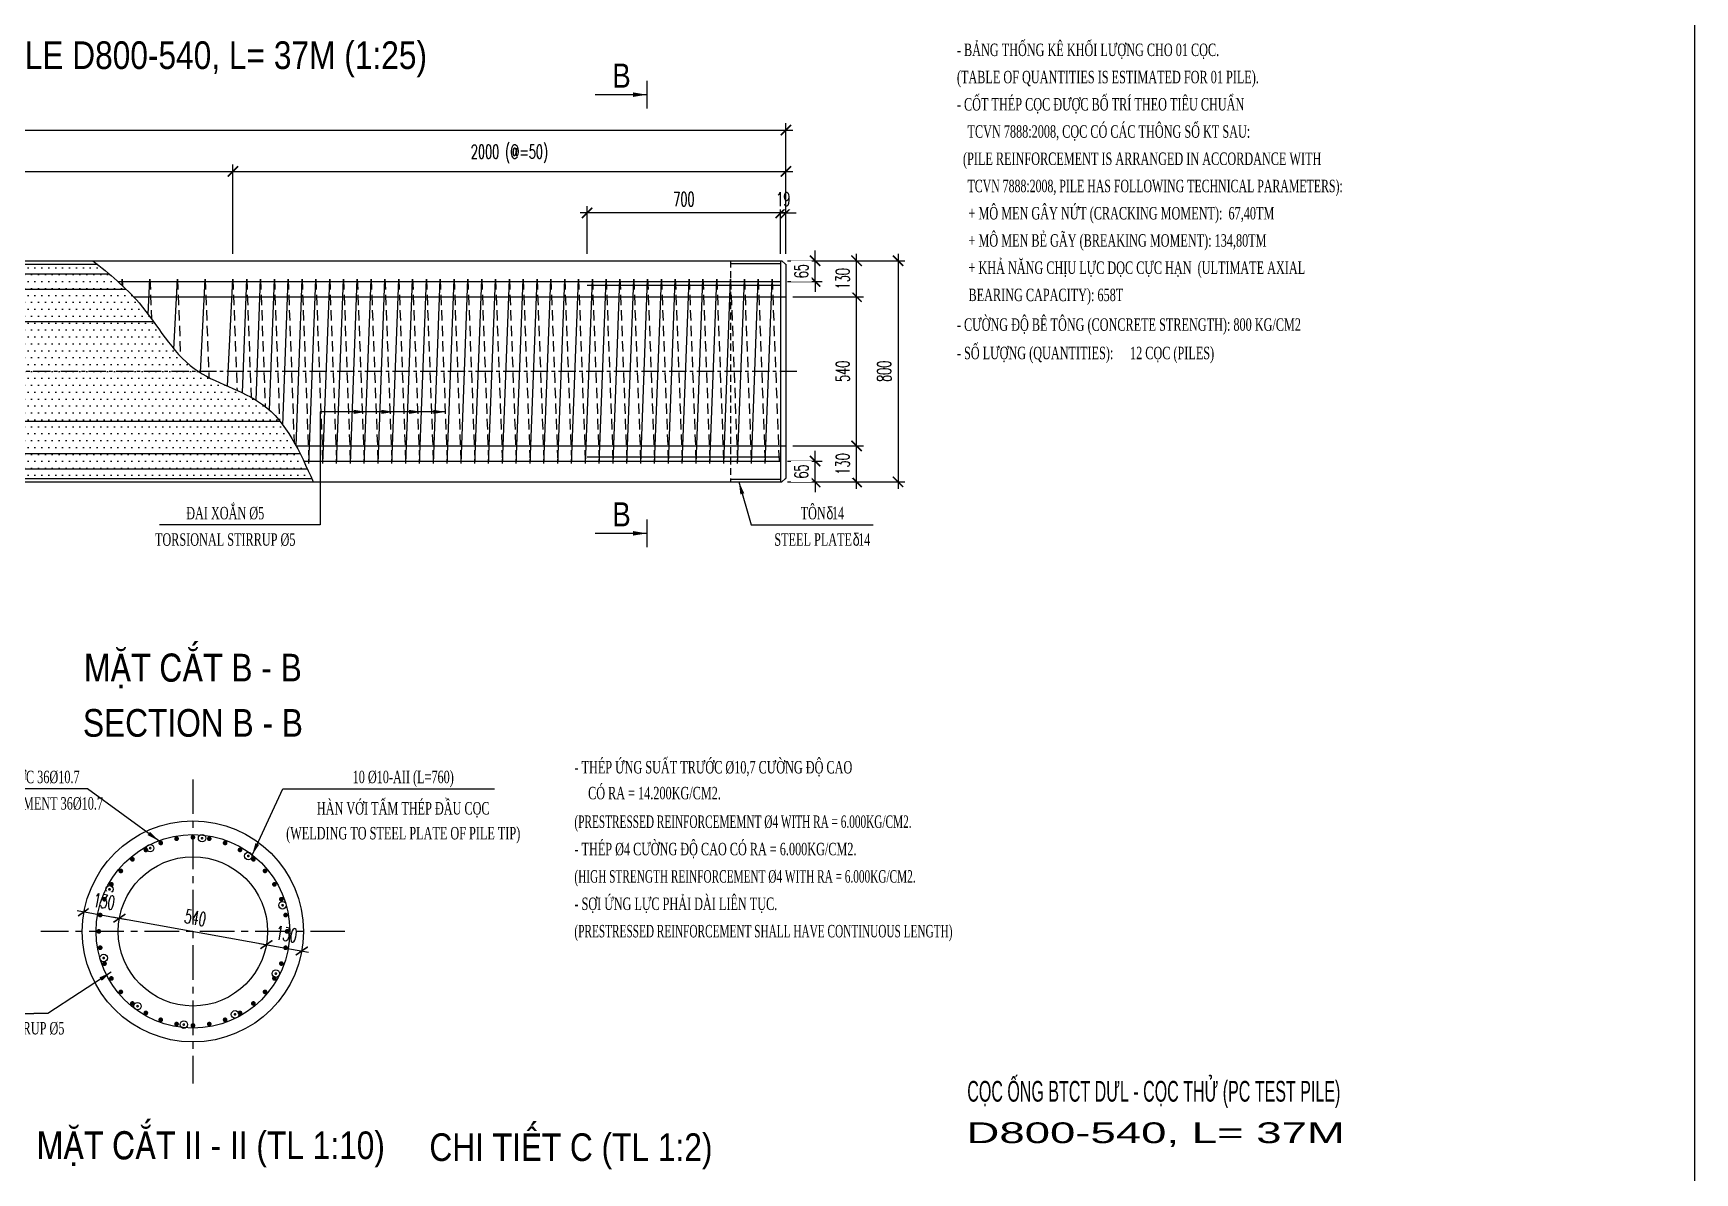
# Model space of a CAD drawing. Extents: x -687 to 808890, y -259 to 107959.
# Drawn here: x 802880 to 808890, y 75147 to 79269 of the extents above; entities that cross this region are included whole.
import ezdxf
from ezdxf.enums import TextEntityAlignment as Align

# ---------------------------------------------------------------- set-up
doc = ezdxf.new("R2010")
doc.units = 0
doc.header["$MEASUREMENT"] = 0
doc.header["$PDMODE"] = 3
doc.linetypes.add('CENTER', pattern=[2, 1.25, -0.25, 0.25, -0.25])
doc.linetypes.add('HIDDEN', pattern=[0.375, 0.25, -0.125])
doc.layers.get('0').update_dxf_attribs({"color": 3, "linetype": 'CONTINUOUS'})
doc.layers.get('DEFPOINTS').update_dxf_attribs({"linetype": 'CONTINUOUS'})
for name, color, linetype in [('Hatch', 5, 'CONTINUOUS'), ('Hidden', 4, 'HIDDEN'), ('Kich thuoc', 4, 'CONTINUOUS'), ('Net vang', 2, 'CONTINUOUS'), ('Text', 3, 'CONTINUOUS'), ('Thep chu', 1, 'CONTINUOUS'), ('Thep dai', 6, 'CONTINUOUS'), ('Tim', 8, 'CENTER')]:
    doc.layers.add(name, color=color, linetype=linetype)
doc.styles.add('CMB-2', font='Vhavanb.ttf', dxfattribs={"width": 1.5, "height": 2})
doc.styles.add('Kichthuoc', font='romans.shx', dxfattribs={"width": 0.6})
doc.styles.get("Standard").update_dxf_attribs({"font": 'vntimeh.shx', "width": 0.65})
doc.styles.add('SYMBOL', font='greeks.shx', dxfattribs={"width": 0.8})
doc.styles.add('Ten', font='Vharialn.ttf')
doc.styles.add('THUONG', font='vnsimpleh.shx', dxfattribs={"width": 0.8})
doc.dimstyles.new('Dim 250', dxfattribs={"dimscale": 250, "dimtxt": 0.2, "dimasz": 0.15, "dimexe": 0.1, "dimexo": 0.1, "dimgap": 0.1, "dimtad": 1, "dimdec": 0, "dimlfac": -1, "dimzin": 0, "dimdsep": 46, "dimtxsty": 'Kichthuoc', "dimblk": 'ARCHTICK', "dimcen": 0.1, "dimdle": 0.1, "dimclrd": 4, "dimclre": 4, "dimclrt": 3, "dimadec": 0, "dimazin": 0, "dimtfac": 1, "dimtdec": 0, "dimtix": 1, "dimtmove": 2, "dimatfit": 3, "dimfxl": 1, "dimtfill": 1, "dimtolj": 1, "dimtzin": 0, "dimarcsym": 0})
doc.dimstyles.new('Le 250', dxfattribs={"dimscale": 250, "dimtxt": 0.22, "dimasz": 0.18, "dimexe": 0.1, "dimexo": 0.2, "dimgap": 0.1, "dimtad": 1, "dimdec": 0, "dimzin": 0, "dimdsep": 46, "dimtxsty": 'Kichthuoc', "dimblk": 'ARCHTICK', "dimcen": 0, "dimdle": 0.1, "dimclrd": 2, "dimclre": 2, "dimclrt": 256, "dimadec": 0, "dimazin": 0, "dimtfac": 1, "dimtdec": 0, "dimtix": 1, "dimtmove": 2, "dimatfit": 3, "dimfxl": 1, "dimtolj": 1, "dimtzin": 0, "dimarcsym": 0})

# ---------------------------------------------------------------- blocks, each defined once
blk = doc.blocks.new('_ArchTick')
at = {"color": 0, "linetype": 'ByBlock', "const_width": 0.15}
blk.add_lwpolyline([(-0.5, -0.5), (0.5, 0.5)], dxfattribs=at)
blk = doc.blocks.new('*D340')
at = {"layer": 'DEFPOINTS', "color": 0}
for p in [(805602.5, 78769.2), (803602.5, 78446.3), (805602.5, 78446.3)]:
    blk.add_point(p, dxfattribs=at)
at = {"layer": 'Kich thuoc', "color": 4, "lineweight": -2}
for p, q in [((803602.5, 78471.3), (803602.5, 78794.2)), ((805602.5, 78471.3), (805602.5, 78794.2)), ((803577.5, 78769.2), (805627.5, 78769.2))]:
    blk.add_line(p, q, dxfattribs=at)
at = {"layer": 'Kich thuoc', "color": 4, "lineweight": -2, "xscale": 37.5, "yscale": 37.5, "zscale": 37.5, "rotation": 180}
blk.add_blockref('_ArchTick', (803602.5, 78769.2), dxfattribs=at)
at = {"layer": 'Kich thuoc', "color": 4, "lineweight": -2, "xscale": 37.5, "yscale": 37.5, "zscale": 37.5}
blk.add_blockref('_ArchTick', (805602.5, 78769.2), dxfattribs=at)
at = {"layer": 'Kich thuoc', "color": 3, "insert": (804602.5, 78832.3), "char_height": 50, "attachment_point": 5, "style": 'Kichthuoc', "bg_fill": 3, "box_fill_scale": 1.25, "bg_fill_color": 9, "bg_fill_true_color": 13158600, "bg_fill_transparency": 8912360}
blk.add_mtext('\\A1;{2000 (@=50)}', dxfattribs=at)
blk = doc.blocks.new('*D341')
at = {"layer": 'DEFPOINTS', "color": 0}
for p in [(805602.5, 78316.3), (805858.1, 78316.3), (805602.5, 77776.3)]:
    blk.add_point(p, dxfattribs=at)
at = {"layer": 'Kich thuoc', "color": 4, "lineweight": -2}
for p, q in [((805627.5, 78316.3), (805883.1, 78316.3)), ((805858.1, 77751.3), (805858.1, 78341.3)), ((805627.5, 77776.3), (805883.1, 77776.3))]:
    blk.add_line(p, q, dxfattribs=at)
at = {"layer": 'Kich thuoc', "color": 4, "lineweight": -2, "xscale": 37.5, "yscale": 37.5, "zscale": 37.5}
for p, rotation in [((805858.1, 78316.3), 90), ((805858.1, 77776.3), 270)]:
    blk.add_blockref('_ArchTick', p, dxfattribs=dict(at, rotation=rotation))
at = {"layer": 'Kich thuoc', "color": 3, "insert": (805808.1, 78046.3), "char_height": 50, "attachment_point": 5, "rotation": 90, "style": 'Kichthuoc', "bg_fill": 3, "box_fill_scale": 1.25, "bg_fill_color": 9, "bg_fill_true_color": 13158600, "bg_fill_transparency": 8912360}
blk.add_mtext('\\A1;540', dxfattribs=at)
blk = doc.blocks.new('*D342')
at = {"layer": 'DEFPOINTS', "color": 0}
for p in [(805602.5, 77776.3), (805587.5, 77646.3)]:
    blk.add_point(p, dxfattribs=at)
at = {"layer": 'Kich thuoc', "color": 4, "lineweight": -2}
for p, q in [((805627.5, 77776.3), (805883.1, 77776.3)), ((805858.1, 77621.3), (805858.1, 77801.3)), ((805612.5, 77646.3), (805883.1, 77646.3))]:
    blk.add_line(p, q, dxfattribs=at)
at = {"layer": 'Kich thuoc', "color": 4, "lineweight": -2, "xscale": 37.5, "yscale": 37.5, "zscale": 37.5}
for p, rotation in [((805858.1, 77776.3), 90), ((805858.1, 77646.3), 270)]:
    blk.add_blockref('_ArchTick', p, dxfattribs=dict(at, rotation=rotation))
at = {"layer": 'Kich thuoc', "color": 3, "insert": (805808.1, 77711.3), "char_height": 50, "attachment_point": 5, "rotation": 90, "style": 'Kichthuoc', "bg_fill": 3, "box_fill_scale": 1.25, "bg_fill_color": 9, "bg_fill_true_color": 13158600, "bg_fill_transparency": 11732736}
blk.add_mtext('\\A1;130', dxfattribs=at)
at = {"layer": 'DEFPOINTS', "color": 0}
blk.add_point((805858.1, 77776.3), dxfattribs=at)
blk = doc.blocks.new('*D343')
at = {"layer": 'DEFPOINTS', "color": 0}
for p in [(805587.5, 78446.3), (805587.5, 77646.3), (806008.1, 77646.3)]:
    blk.add_point(p, dxfattribs=at)
at = {"layer": 'Kich thuoc', "color": 4, "lineweight": -2}
for p, q in [((805612.5, 78446.3), (806033.1, 78446.3)), ((806008.1, 78471.3), (806008.1, 77621.3)), ((805612.5, 77646.3), (806033.1, 77646.3))]:
    blk.add_line(p, q, dxfattribs=at)
at = {"layer": 'Kich thuoc', "color": 4, "lineweight": -2, "xscale": 37.5, "yscale": 37.5, "zscale": 37.5}
for p, rotation in [((806008.1, 78446.3), 90), ((806008.1, 77646.3), 270)]:
    blk.add_blockref('_ArchTick', p, dxfattribs=dict(at, rotation=rotation))
at = {"layer": 'Kich thuoc', "color": 3, "insert": (805958.1, 78046.3), "char_height": 50, "attachment_point": 5, "rotation": 90, "style": 'Kichthuoc', "bg_fill": 3, "box_fill_scale": 1.25, "bg_fill_color": 9, "bg_fill_true_color": 13158600, "bg_fill_transparency": 11732736}
blk.add_mtext('\\A1;800', dxfattribs=at)
blk = doc.blocks.new('*D344')
at = {"layer": 'DEFPOINTS', "color": 0}
for p in [(805587.5, 78446.3), (805602.5, 78316.3)]:
    blk.add_point(p, dxfattribs=at)
at = {"layer": 'Kich thuoc', "color": 4, "lineweight": -2}
for p, q in [((805612.5, 78446.3), (805883.1, 78446.3)), ((805858.1, 78291.3), (805858.1, 78471.3)), ((805627.5, 78316.3), (805883.1, 78316.3))]:
    blk.add_line(p, q, dxfattribs=at)
at = {"layer": 'Kich thuoc', "color": 4, "lineweight": -2, "xscale": 37.5, "yscale": 37.5, "zscale": 37.5}
for p, rotation in [((805858.1, 78446.3), 90), ((805858.1, 78316.3), 270)]:
    blk.add_blockref('_ArchTick', p, dxfattribs=dict(at, rotation=rotation))
at = {"layer": 'Kich thuoc', "color": 3, "insert": (805808.1, 78381.3), "char_height": 50, "attachment_point": 5, "rotation": 90, "style": 'Kichthuoc', "bg_fill": 3, "box_fill_scale": 1.25, "bg_fill_color": 9, "bg_fill_true_color": 13158600, "bg_fill_transparency": 4552096}
blk.add_mtext('\\A1;130', dxfattribs=at)
at = {"layer": 'DEFPOINTS', "color": 0}
blk.add_point((805858.1, 78446.3), dxfattribs=at)
blk = doc.blocks.new('*D345')
at = {"layer": 'DEFPOINTS', "color": 0}
for p in [(804883.5, 78619.2), (804883.5, 78446.3), (805583.5, 78446.3)]:
    blk.add_point(p, dxfattribs=at)
at = {"layer": 'Kich thuoc', "color": 4, "lineweight": -2}
for p, q in [((805608.5, 78619.2), (804858.5, 78619.2)), ((804883.5, 78471.3), (804883.5, 78644.2)), ((805583.5, 78471.3), (805583.5, 78644.2))]:
    blk.add_line(p, q, dxfattribs=at)
at = {"layer": 'Kich thuoc', "color": 4, "lineweight": -2, "xscale": 37.5, "yscale": 37.5, "zscale": 37.5, "rotation": 180}
blk.add_blockref('_ArchTick', (804883.5, 78619.2), dxfattribs=at)
at = {"layer": 'Kich thuoc', "color": 4, "lineweight": -2, "xscale": 37.5, "yscale": 37.5, "zscale": 37.5}
blk.add_blockref('_ArchTick', (805583.5, 78619.2), dxfattribs=at)
at = {"layer": 'Kich thuoc', "color": 3, "insert": (805233.5, 78669.2), "char_height": 50, "attachment_point": 5, "style": 'Kichthuoc', "bg_fill": 3, "box_fill_scale": 1.25, "bg_fill_color": 9, "bg_fill_true_color": 13158600, "bg_fill_transparency": 16393}
blk.add_mtext('\\A1;700', dxfattribs=at)
blk = doc.blocks.new('*D347')
at = {"layer": 'DEFPOINTS', "color": 0}
for p in [(805583.5, 78446.3), (805602.5, 78446.3)]:
    blk.add_point(p, dxfattribs=at)
at = {"layer": 'Kich thuoc', "color": 4, "lineweight": -2}
for p, q in [((805583.5, 78619.2), (805546, 78619.2)), ((805583.5, 78471.3), (805583.5, 78644.2)), ((805583.5, 78619.2), (805602.5, 78619.2)), ((805602.5, 78471.3), (805602.5, 78644.2)), ((805602.5, 78619.2), (805640, 78619.2))]:
    blk.add_line(p, q, dxfattribs=at)
at = {"layer": 'Kich thuoc', "color": 4, "lineweight": -2, "xscale": 37.5, "yscale": 37.5, "zscale": 37.5}
blk.add_blockref('_ArchTick', (805583.5, 78619.2), dxfattribs=at)
at = {"layer": 'Kich thuoc', "color": 4, "lineweight": -2, "xscale": 37.5, "yscale": 37.5, "zscale": 37.5, "rotation": 180}
blk.add_blockref('_ArchTick', (805602.5, 78619.2), dxfattribs=at)
at = {"layer": 'Kich thuoc', "color": 3, "insert": (805593, 78669.2), "char_height": 50, "attachment_point": 5, "style": 'Kichthuoc', "bg_fill": 3, "box_fill_scale": 1.25, "bg_fill_color": 9, "bg_fill_true_color": 13158600, "bg_fill_transparency": 11732736}
blk.add_mtext('\\A1;19', dxfattribs=at)
at = {"layer": 'DEFPOINTS', "color": 0}
blk.add_point((805602.5, 78619.2), dxfattribs=at)
blk = doc.blocks.new('*D369')
at = {"layer": 'Kich thuoc', "color": 4, "lineweight": -2}
for p, q in [((803699, 75976.8), (803876.2, 75945)), ((803728.1, 75997), (803728.1, 75997)), ((803856, 75974), (803856, 75974))]:
    blk.add_line(p, q, dxfattribs=at)
at = {"layer": 'Kich thuoc', "color": 4, "lineweight": -2, "xscale": 37.5, "yscale": 37.5, "zscale": 37.5}
for p, rotation in [((803723.6, 75972.4), 169.8069667111609), ((803851.6, 75949.4), 349.8069667111608)]:
    blk.add_blockref('_ArchTick', p, dxfattribs=dict(at, rotation=rotation))
at = {"layer": 'Kich thuoc', "color": 3, "insert": (803796.5, 76010.1), "char_height": 50, "attachment_point": 5, "rotation": 349.80697, "style": 'Kichthuoc', "bg_fill": 3, "box_fill_scale": 1.25, "bg_fill_color": 9, "bg_fill_true_color": 13158600, "bg_fill_transparency": 4517472}
blk.add_mtext('\\A1;130', dxfattribs=at)
at = {"layer": 'DEFPOINTS', "color": 0}
for p in [(803723.6, 75972.4), (803851.6, 75949.4), (803851.6, 75949.4)]:
    blk.add_point(p, dxfattribs=at)
blk = doc.blocks.new('*D370')
at = {"layer": 'DEFPOINTS', "color": 0}
for p in [(803192.2, 76068), (803723.6, 75972.4), (803723.6, 75972.4)]:
    blk.add_point(p, dxfattribs=at)
at = {"layer": 'Kich thuoc', "color": 4, "lineweight": -2}
for p, q in [((803167.6, 76072.4), (803748.3, 75968)), ((803187.7, 76043.3), (803187.7, 76043.3)), ((803719.2, 75947.8), (803719.2, 75947.8))]:
    blk.add_line(p, q, dxfattribs=at)
at = {"layer": 'Kich thuoc', "color": 4, "lineweight": -2, "xscale": 37.5, "yscale": 37.5, "zscale": 37.5}
for p, rotation in [((803192.2, 76068), 169.8069667109831), ((803723.6, 75972.4), 349.8069667109831)]:
    blk.add_blockref('_ArchTick', p, dxfattribs=dict(at, rotation=rotation))
at = {"layer": 'Kich thuoc', "color": 3, "insert": (803466.8, 76069.4), "char_height": 50, "attachment_point": 5, "rotation": 349.80697, "style": 'Kichthuoc', "bg_fill": 3, "box_fill_scale": 1.25, "bg_fill_color": 9, "bg_fill_true_color": 13158600, "bg_fill_transparency": 8905136}
blk.add_mtext('\\A1;540', dxfattribs=at)
blk = doc.blocks.new('*D371')
at = {"layer": 'Kich thuoc', "color": 4, "lineweight": -2}
for p, q in [((803039.6, 76095.4), (803216.8, 76063.5)), ((803068.6, 76115.6), (803068.6, 76115.6)), ((803196.6, 76092.6), (803196.6, 76092.6))]:
    blk.add_line(p, q, dxfattribs=at)
at = {"layer": 'Kich thuoc', "color": 4, "lineweight": -2, "xscale": 37.5, "yscale": 37.5, "zscale": 37.5}
for p, rotation in [((803064.2, 76091), 169.8069667108236), ((803192.2, 76068), 349.8069667108236)]:
    blk.add_blockref('_ArchTick', p, dxfattribs=dict(at, rotation=rotation))
at = {"layer": 'Kich thuoc', "color": 3, "insert": (803137, 76128.7), "char_height": 50, "attachment_point": 5, "rotation": 349.80697, "style": 'Kichthuoc', "bg_fill": 3, "box_fill_scale": 1.25, "bg_fill_color": 9, "bg_fill_true_color": 13158600, "bg_fill_transparency": 11732736}
blk.add_mtext('\\A1;130', dxfattribs=at)
at = {"layer": 'DEFPOINTS', "color": 0}
for p in [(803064.2, 76091), (803192.2, 76068), (803192.2, 76068)]:
    blk.add_point(p, dxfattribs=at)
blk = doc.blocks.new('*D338')
at = {"layer": 'DEFPOINTS', "color": 0}
for p in [(805602.5, 78919.2), (798802.5, 78446.3), (805602.5, 78446.3)]:
    blk.add_point(p, dxfattribs=at)
at = {"layer": 'Kich thuoc', "color": 4, "lineweight": -2}
for p, q in [((798777.5, 78919.2), (805627.5, 78919.2)), ((798802.5, 78471.3), (798802.5, 78944.2)), ((805602.5, 78471.3), (805602.5, 78944.2))]:
    blk.add_line(p, q, dxfattribs=at)
at = {"layer": 'Kich thuoc', "color": 4, "lineweight": -2, "xscale": 37.5, "yscale": 37.5, "zscale": 37.5, "rotation": 180}
blk.add_blockref('_ArchTick', (798802.5, 78919.2), dxfattribs=at)
at = {"layer": 'Kich thuoc', "color": 4, "lineweight": -2, "xscale": 37.5, "yscale": 37.5, "zscale": 37.5}
blk.add_blockref('_ArchTick', (805602.5, 78919.2), dxfattribs=at)
at = {"layer": 'Kich thuoc', "color": 3, "insert": (802202.5, 78984.7), "char_height": 50, "attachment_point": 5, "style": 'THUONG', "bg_fill": 3, "box_fill_scale": 1.25, "bg_fill_color": 9, "bg_fill_true_color": 13158600, "bg_fill_transparency": 11989052}
blk.add_mtext('\\A1;l = mòi 7000 + ®Çu 30000', dxfattribs=at)
blk = doc.blocks.new('*D339')
at = {"layer": 'DEFPOINTS', "color": 0}
for p in [(803602.5, 78769.2), (800802.5, 78446.3), (803602.5, 78446.3)]:
    blk.add_point(p, dxfattribs=at)
at = {"layer": 'Kich thuoc', "color": 4, "lineweight": -2}
for p, q in [((800802.5, 78471.3), (800802.5, 78794.2)), ((803602.5, 78471.3), (803602.5, 78794.2)), ((800777.5, 78769.2), (803627.5, 78769.2))]:
    blk.add_line(p, q, dxfattribs=at)
at = {"layer": 'Kich thuoc', "color": 4, "lineweight": -2, "xscale": 37.5, "yscale": 37.5, "zscale": 37.5, "rotation": 180}
blk.add_blockref('_ArchTick', (800802.5, 78769.2), dxfattribs=at)
at = {"layer": 'Kich thuoc', "color": 4, "lineweight": -2, "xscale": 37.5, "yscale": 37.5, "zscale": 37.5}
blk.add_blockref('_ArchTick', (803602.5, 78769.2), dxfattribs=at)
at = {"layer": 'Kich thuoc', "color": 3, "insert": (802202.5, 78832.3), "char_height": 50, "attachment_point": 5, "style": 'Kichthuoc', "bg_fill": 3, "box_fill_scale": 1.25, "bg_fill_color": 9, "bg_fill_true_color": 13158600, "bg_fill_transparency": 14870860}
blk.add_mtext('\\A1;3000 + 26000 (@=100)', dxfattribs=at)
blk = doc.blocks.new('*D1106')
at = {"layer": 'DEFPOINTS', "color": 0}
for p in [(805583.5, 77721.3), (805583.5, 77646.3)]:
    blk.add_point(p, dxfattribs=at)
at = {"layer": 'Kich thuoc', "color": 4, "lineweight": -2}
for p, q in [((805608.5, 77721.3), (805733.1, 77721.3)), ((805708.1, 77721.3), (805708.1, 77758.8)), ((805708.1, 77646.3), (805708.1, 77721.3)), ((805608.5, 77646.3), (805733.1, 77646.3)), ((805708.1, 77646.3), (805708.1, 77608.8))]:
    blk.add_line(p, q, dxfattribs=at)
at = {"layer": 'Kich thuoc', "color": 4, "lineweight": -2, "xscale": 37.5, "yscale": 37.5, "zscale": 37.5}
for p, rotation in [((805708.1, 77721.3), 270), ((805708.1, 77646.3), 90)]:
    blk.add_blockref('_ArchTick', p, dxfattribs=dict(at, rotation=rotation))
at = {"layer": 'Kich thuoc', "color": 3, "insert": (805658.1, 77683.8), "char_height": 50, "attachment_point": 5, "rotation": 90, "style": 'Kichthuoc', "bg_fill": 3, "box_fill_scale": 1.25, "bg_fill_color": 9, "bg_fill_true_color": 13158600, "bg_fill_transparency": 11732736}
blk.add_mtext('\\A1;65', dxfattribs=at)
at = {"layer": 'DEFPOINTS', "color": 0}
blk.add_point((805708.1, 77721.3), dxfattribs=at)
blk = doc.blocks.new('*D1107')
at = {"layer": 'DEFPOINTS', "color": 0}
for p in [(805583.5, 78446.3), (805583.5, 78371.3)]:
    blk.add_point(p, dxfattribs=at)
at = {"layer": 'Kich thuoc', "color": 4, "lineweight": -2}
for p, q in [((805708.1, 78446.3), (805708.1, 78483.8)), ((805608.5, 78446.3), (805733.1, 78446.3)), ((805708.1, 78371.3), (805708.1, 78446.3)), ((805608.5, 78371.3), (805733.1, 78371.3)), ((805708.1, 78371.3), (805708.1, 78333.8))]:
    blk.add_line(p, q, dxfattribs=at)
at = {"layer": 'Kich thuoc', "color": 4, "lineweight": -2, "xscale": 37.5, "yscale": 37.5, "zscale": 37.5}
for p, rotation in [((805708.1, 78446.3), 270), ((805708.1, 78371.3), 90)]:
    blk.add_blockref('_ArchTick', p, dxfattribs=dict(at, rotation=rotation))
at = {"layer": 'Kich thuoc', "color": 3, "insert": (805658.1, 78408.8), "char_height": 50, "attachment_point": 5, "rotation": 90, "style": 'Kichthuoc', "bg_fill": 3, "box_fill_scale": 1.25, "bg_fill_color": 9, "bg_fill_true_color": 13158600, "bg_fill_transparency": 11732736}
blk.add_mtext('\\A1;65', dxfattribs=at)
at = {"layer": 'DEFPOINTS', "color": 0}
blk.add_point((805708.1, 78446.3), dxfattribs=at)

msp = doc.modelspace()

# ---------------------------------------------------------------- hatches: boundary and pattern name
at = {"layer": 'Hatch'}
h = msp.add_hatch(dxfattribs=at)
h.set_pattern_fill('DOTS', color=11, scale=400, style=0)
h.set_pattern_definition([(0, (-88.28, -32679.067), (12.5, 25), [0, -25])])
edge = h.paths.add_edge_path()
edge.add_spline(control_points=[(802248.7, 77664.6), (802258, 77653.1), (802307.8, 77618.7), (802398.7, 77871.2), (802318.4, 77984.6), (802277.5, 78042.3)], knot_values=[811.110562, 811.110562, 811.110562, 811.110562, 862.881742, 1073.007423, 1290.557934, 1290.557934, 1290.557934, 1290.557934], degree=3, periodic=0)
edge.add_line((802277.5, 77646.3), (803892.8, 77646.3))
edge.add_line((802277.5, 78446.3), (803096.1, 78446.3))
edge.add_spline(control_points=[(803096.1, 78446.3), (803155.1, 78398.9), (803294.8, 78286.6), (803425, 78027.3), (803757, 77952.7), (803844.9, 77754.4), (803892.8, 77646.3)], knot_values=[0, 0, 0, 0, 226.398441, 536.414113, 815.347417, 1150.174082, 1150.174082, 1150.174082, 1150.174082], degree=3, periodic=0)
edge.add_spline(control_points=[(802277.5, 78446.3), (802317.9, 78379.6), (802398.6, 78246.3), (802312, 78093.8), (802265, 78023.1), (802258.8, 78013.7)], knot_values=[0, 0, 0, 0, 217.550511, 435.101022, 468.730043, 468.730043, 468.730043, 468.730043], degree=3, periodic=0)

# ---------------------------------------------------------------- linework, layer by layer
for p, q in [((802277.5, 78446.3), (805587.5, 78446.3)), ((802277.5, 77646.3), (805587.5, 77646.3))]:
    msp.add_line(p, q)
msp.add_circle((803457.9, 76020.2), 400)
at = {"layer": 'Hatch', "color": 9}
for p, q in [((802284.8, 78434.3), (803110.9, 78434.3)), ((802305.4, 78399.4), (803153.7, 78399.4)), ((802334.1, 78343.7), (803216.1, 78343.7)), ((802357.5, 78226.8), (803314.9, 78226.8)), ((802357.4, 77865.7), (803772.7, 77865.7)), ((802344.9, 77748.8), (803845.4, 77748.8)), ((802301.2, 77658.2), (803887.5, 77658.2)), ((802324.5, 77693.1), (803871.8, 77693.1))]:
    msp.add_line(p, q, dxfattribs=at)
at = {"layer": 'Hatch'}
for centre in [(803303.3, 76321.4), (803491, 76357.3), (803658, 76293), (803156.2, 76172.4), (803782, 76114.7), (803135.3, 75924), (803757.8, 75867.4), (803257.5, 75749.6), (803610.2, 75720), (803424.9, 75683)]:
    msp.add_circle(centre, 13.5, dxfattribs=at)
at = {"layer": 'Hidden', "ltscale": 150}
for p, q in [((803202.5, 78379.7), (803203.4, 78355.7)), ((803302.5, 78379.7), (803307.8, 78236.7)), ((803402.5, 78379.7), (803412.9, 78100.4)), ((803502.5, 78379.7), (803515.7, 78023.9)), ((803602.5, 78379.7), (803617.4, 77977.4)), ((803652.5, 78379.7), (803668.3, 77952.4)), ((803702.5, 78379.7), (803719.4, 77918.9)), ((803752.5, 78379.7), (803771.2, 77867.5)), ((803802.5, 78379.7), (803823.9, 77789.3)), ((803852.5, 78379.7), (803877.5, 77712.9)), ((803902.5, 78379.7), (803927.5, 77712.9)), ((803952.5, 78379.7), (803977.5, 77712.9)), ((804002.5, 78379.7), (804027.5, 77712.9)), ((804052.5, 78379.7), (804077.5, 77712.9)), ((804102.5, 78379.7), (804127.5, 77712.9)), ((804152.5, 78379.7), (804177.5, 77712.9)), ((804202.5, 78379.7), (804227.5, 77712.9)), ((804252.5, 78379.7), (804277.5, 77712.9)), ((804302.5, 78379.7), (804327.5, 77712.9)), ((804352.5, 78379.7), (804377.5, 77712.9)), ((804402.5, 78379.7), (804427.5, 77712.9)), ((804452.5, 78379.7), (804477.5, 77712.9)), ((804502.5, 78379.7), (804527.5, 77712.9)), ((804552.5, 78379.7), (804577.5, 77712.9)), ((804602.5, 78379.7), (804627.5, 77712.9)), ((804652.5, 78379.7), (804677.5, 77712.9)), ((804702.5, 78379.7), (804727.5, 77712.9)), ((804752.5, 78379.7), (804777.5, 77712.9)), ((804802.5, 78379.7), (804827.5, 77712.9)), ((804852.5, 78379.7), (804877.5, 77712.9)), ((804902.5, 78379.7), (804927.5, 77712.9)), ((804952.5, 78379.7), (804977.5, 77712.9)), ((805002.5, 78379.7), (805027.5, 77712.9)), ((805052.5, 78379.7), (805077.5, 77712.9)), ((805102.5, 78379.7), (805127.5, 77712.9)), ((805152.5, 78379.7), (805177.5, 77712.9)), ((805202.5, 78379.7), (805227.5, 77712.9)), ((805252.5, 78379.7), (805277.5, 77712.9)), ((805302.5, 78379.7), (805327.5, 77712.9)), ((805352.5, 78379.7), (805377.5, 77712.9)), ((805402.5, 78379.7), (805427.5, 77712.9)), ((805452.5, 78379.7), (805477.5, 77712.9)), ((805502.5, 78379.7), (805527.5, 77712.9))]:
    msp.add_line(p, q, dxfattribs=at)
at = {"layer": 'Kich thuoc'}
for p, q in [((803243.2, 78316.3), (805602.5, 78316.3)), ((803831.1, 77776.3), (805602.5, 77776.3))]:
    msp.add_line(p, q, dxfattribs=at)
at = {"layer": 'Net vang', "const_width": 5.35}
for points in [[(803301.1, 76320.9, 1), (803305.5, 76321.8, 1)], [(803488.9, 76358.2, 1), (803493, 76356.4, 1)], [(803656.9, 76295, 1), (803659.2, 76291.1, 1)], [(803154.7, 76170.7, 1), (803157.7, 76174, 1)], [(803782.3, 76116.9, 1), (803781.8, 76112.4, 1)], [(803135.1, 75921.7, 1), (803135.5, 75926.2, 1)], [(803759.3, 75869.1, 1), (803756.3, 75865.8, 1)], [(803258.7, 75747.7, 1), (803256.4, 75751.6, 1)], [(803612.4, 75720.5, 1), (803608, 75719.5, 1)], [(803426.9, 75682.1, 1), (803422.8, 75683.9, 1)]]:
    msp.add_lwpolyline(points, format="xyb", close=True, dxfattribs=at)
at = {"layer": 'Thep chu'}
for p, q in [((805100, 79097.6), (805100, 78997.6)), ((803186.3, 78371.3), (805583.5, 78371.3)), ((803858.8, 77721.3), (805583.5, 77721.3)), ((805100, 77510.7), (805100, 77410.7))]:
    msp.add_line(p, q, dxfattribs=at)
msp.add_lwpolyline([(796062.4, 71239), (808889.6, 71239), (808889.6, 106534.8), (796062.4, 106534.8)], close=True, dxfattribs=at)
at = {"layer": 'Thep chu', "const_width": 8.56}
for points in [[(803284, 76312.8, 1), (803291.4, 76317.1, 1)], [(803337.5, 76338.6, 1), (803345.5, 76341.5, 1)], [(803394.6, 76354.7, 1), (803403, 76356.1, 1)], [(803453.6, 76360.6, 1), (803462.2, 76360.6, 1)], [(803512.8, 76356.1, 1), (803521.2, 76354.7, 1)], [(803570.3, 76341.5, 1), (803578.4, 76338.6, 1)], [(803624.4, 76317.1, 1), (803631.8, 76312.8, 1)], [(803235.8, 76278.2, 1), (803242.4, 76283.7, 1)], [(803673.4, 76283.7, 1), (803680, 76278.2, 1)], [(803194.4, 76235.7, 1), (803199.9, 76242.3, 1)], [(803715.9, 76242.3, 1), (803721.4, 76235.7, 1)], [(803750.6, 76194.1, 1), (803754.8, 76186.7, 1)], [(803123.4, 75956.8, 1), (803121.9, 75965.3, 1)], [(803139.5, 75899.7, 1), (803136.6, 75907.8, 1)], [(803165.3, 75846.3, 1), (803161, 75853.7, 1)], [(803754.8, 75853.7, 1), (803750.6, 75846.3, 1)], [(803199.9, 75798.1, 1), (803194.4, 75804.6, 1)], [(803721.4, 75804.6, 1), (803715.9, 75798.1, 1)], [(803242.4, 75756.7, 1), (803235.8, 75762.2, 1)], [(803291.4, 75723.2, 1), (803284, 75727.5, 1)], [(803631.8, 75727.5, 1), (803624.4, 75723.2, 1)], [(803680, 75762.2, 1), (803673.4, 75756.7, 1)], [(803345.5, 75698.8, 1), (803337.5, 75701.8, 1)], [(803403, 75684.2, 1), (803394.6, 75685.7, 1)], [(803462.2, 75679.8, 1), (803453.6, 75679.8, 1)], [(803521.2, 75685.7, 1), (803512.8, 75684.2, 1)], [(803578.4, 75701.8, 1), (803570.3, 75698.8, 1)]]:
    msp.add_lwpolyline(points, format="xyb", close=True, dxfattribs=at)
at = {"layer": 'Thep dai'}
for p, q in [((803201.4, 78357.6), (803202.5, 78379.7)), ((803296, 78252.7), (803302.5, 78379.7)), ((803389.4, 78126.8), (803402.5, 78379.7)), ((803485, 78041.2), (803502.5, 78379.7)), ((803582.5, 77992.8), (803602.5, 78379.7)), ((803637.3, 77968.1), (803652.5, 78379.7)), ((803686.4, 77941.9), (803702.5, 78379.7)), ((803735.2, 77905.5), (803752.5, 78379.7)), ((803783.4, 77852), (803802.5, 78379.7)), ((803830.8, 77776.9), (803852.5, 78379.7)), ((803877.5, 77712.9), (803902.5, 78379.7)), ((803927.5, 77712.9), (803952.5, 78379.7)), ((803977.5, 77712.9), (804002.5, 78379.7)), ((804027.5, 77712.9), (804052.5, 78379.7)), ((804077.5, 77712.9), (804102.5, 78379.7)), ((804127.5, 77712.9), (804152.5, 78379.7)), ((804177.5, 77712.9), (804202.5, 78379.7)), ((804227.5, 77712.9), (804252.5, 78379.7)), ((804277.5, 77712.9), (804302.5, 78379.7)), ((804327.5, 77712.9), (804352.5, 78379.7)), ((804377.5, 77712.9), (804402.5, 78379.7)), ((804427.5, 77712.9), (804452.5, 78379.7)), ((804477.5, 77712.9), (804502.5, 78379.7)), ((804527.5, 77712.9), (804552.5, 78379.7)), ((804577.5, 77712.9), (804602.5, 78379.7)), ((804627.5, 77712.9), (804652.5, 78379.7)), ((804677.5, 77712.9), (804702.5, 78379.7)), ((804727.5, 77712.9), (804752.5, 78379.7)), ((804777.5, 77712.9), (804802.5, 78379.7)), ((804827.5, 77712.9), (804852.5, 78379.7)), ((804877.5, 77712.9), (804902.5, 78379.7)), ((804927.5, 77712.9), (804952.5, 78379.7)), ((804977.5, 77712.9), (805002.5, 78379.7)), ((805027.5, 77712.9), (805052.5, 78379.7)), ((805077.5, 77712.9), (805102.5, 78379.7)), ((805127.5, 77712.9), (805152.5, 78379.7)), ((805177.5, 77712.9), (805202.5, 78379.7)), ((805227.5, 77712.9), (805252.5, 78379.7)), ((805277.5, 77712.9), (805302.5, 78379.7)), ((805327.5, 77712.9), (805352.5, 78379.7)), ((805377.5, 77712.9), (805402.5, 78379.7)), ((805427.5, 77712.9), (805452.5, 78379.7)), ((805477.5, 77712.9), (805502.5, 78379.7)), ((805527.5, 77712.9), (805552.5, 78379.7))]:
    msp.add_line(p, q, dxfattribs=at)
at = {"layer": 'Tim', "ltscale": 50}
msp.add_line((802280.1, 78046.3), (805644.9, 78046.3), dxfattribs=at)

# ---------------------------------------------------------------- texts
at = {"layer": 'Text', "color": 3, "style": 'Ten'}
for s, height, p in [('prestressed reinforced concrete pipe pile D800-540, L= 37m (1:25)', 100, (802202.5, 79139.9)), ('B', 87.5, (805007.9, 79072)), ('B', 87.5, (805007.9, 77485.1)), ('mÆt c¾t B - B', 100, (803457.9, 76924.4)), ('Section B - B', 100, (803457.9, 76724.4)), ('mÆt c¾t ii - ii (TL 1:10)', 100, (803522.8, 75196.4)), ('chi tiÕt c (TL 1:2)', 100, (804825, 75189.7))]:
    msp.add_text(s, height=height, dxfattribs=at).set_placement(p, align=Align.CENTER)
at = {"layer": 'Text'}
for s, width, p in [('- b¶ng thèng kª khèi l\xadîng cho 01 cäc.', 0.65, (806221, 79186.8)), ('(table of quantities is estimated for 01 pile).', 0.65, (806221, 79088.3)), ('- cèt thÐp cäc ®\xadîc bè trÝ theo tiªu chuÈn  ', 0.65, (806221, 78989.8)), ('tcvn 7888:2008, cäc cã c¸c th«ng sè kt sau:', 0.65, (806259.4, 78891.3)), ('  (pile reinforcement is arranged in accordance with', 0.65, (806221, 78792.8)), ('tcvn 7888:2008, pile has following technical parameters):', 0.63, (806259.4, 78694.3)), ('+ m« men g©y nøt (cracking moment):  67,40tm', 0.65, (806263, 78595.7)), ('+ m« men bÎ g·y (breaking moment): 134,80tm', 0.65, (806263, 78497.2)), ('+ kh¶ n¨ng chÞu lùc däc cùc h¹n  (ultimate axial', 0.65, (806263, 78398.7)), ('bearing capacity): 658t', 0.65, (806263, 78300.2)), ('- c\xadêng ®é bª t«ng (concrete strength): 800 kg/cm2', 0.65, (806221, 78192.9)), ('- sè l\xadîng (quantities): ', 0.65, (806221, 78090.1)), ('12 cäc (piles)', 0.65, (806847, 78090.1)), ('- thÐp øng suÊt tr\xadíc %%c10,7 c\xadêng ®é cao', 0.65, (804837.7, 76591.6)), ('cã rA = 14.200kg/cm2.', 0.65, (804887.1, 76498)), ('(prestressed reinforcememnt %%C4 with rA = 6.000kg/cm2.', 0.6, (804837.7, 76394.6)), ('- thÐp %%C4 c\xadêng ®é cao cã rA = 6.000kg/cm2.', 0.65, (804837.7, 76295.6)), ('(high strength reinforcement %%C4 with rA = 6.000kg/cm2.', 0.6, (804837.7, 76196.6)), ('- sîi øng lùc ph¶i dµi liªn tôc.', 0.65, (804837.7, 76097.6)), ('(prestressed reinforcement shall have continuous length)', 0.6, (804837.7, 75998.6))]:
    msp.add_text(s, height=45, dxfattribs=dict(at, width=width)).set_placement(p)
at = {"layer": 'Text', "width": 0.65}
for s, p in [('®ai xo¾n %%C5', (803574.7, 77510.9)), ('t«n  14', (805734.3, 77510.9)), ('torsional stirrup %%C5', (803574.7, 77415.3)), ('steel plate  14', (805734.3, 77415.3)), ('thÐp øng suÊt tr\xadíc 36%%c10.7', (802711.3, 76556.4)), ('10 %%C10-aii (l=760)', (804218.5, 76556.4)), ('prestressed reinforcement 36%%c10.7', (802711.3, 76460.7)), ('hµn víi tÊm thÐp ®Çu cäc', (804218.5, 76443)), ('(welding to steel plate of pile tip)', (804218.5, 76353)), ('torsional stirrup %%C5', (802739.1, 75647.4))]:
    msp.add_text(s, height=45, dxfattribs=at).set_placement(p, align=Align.CENTER)
at = {"layer": 'Text', "style": 'SYMBOL', "width": 0.75}
for p in [(805748.9, 77510.9), (805844.2, 77415.3)]:
    msp.add_text('d', height=45, dxfattribs=at).set_placement(p)
at = {"layer": 'Text', "color": 2, "style": 'CMB-2'}
for s, width, p, p2 in [('Cäc èng btct d\xadl - cäc thö (PC test Pile) ', 0.613123, (806258.5, 75404.3), (807623.9, 75404.3)), ('D800-540, L= 37m', 1.608333, (806255.7, 75254.3), (807623.9, 75254.3))]:
    msp.add_text(s, height=75, dxfattribs=dict(at, width=width)).set_placement(p, p2, align=Align.FIT)

# ---------------------------------------------------------------- leaders
at = {"layer": 'Kich thuoc', "color": 1}
for points in [[(805099.5, 79047), (804912.9, 79047)], [(805099.5, 77460.1), (804912.9, 77460.1)]]:
    msp.add_leader(points, dimstyle='Le 250', override={"dimasz": 0.2, "dimclrd": 1}, dxfattribs=at)
at = {"layer": 'Kich thuoc'}
for points in [[(804371.8, 77899.6), (803917.8, 77899.6), (803917.8, 77490.6), (803336.8, 77490.6)], [(804084.5, 77899.6), (803917.8, 77899.6)], [(804284.5, 77899.6), (804087, 77899.6)], [(804184.5, 77899.6), (804091, 77899.6)], [(803334.6, 76347.7), (803077.1, 76536), (802825.8, 76536)], [(803671.8, 76295.9), (803782.7, 76536), (804548.7, 76536)], [(802378, 75859), (802478.5, 75722.7), (802882.2, 75722.7)], [(803161.8, 75872.2), (802933.3, 75722.7), (802882.2, 75722.7)]]:
    msp.add_leader(points, dimstyle='Le 250', override={"dimtad": 0}, dxfattribs=at)

# ---------------------------------------------------------------- next in the draw order: dimensions: what is measured, and where the dimension line sits
dim = msp.add_linear_dim(base=(805602.5, 78769.2), p1=(803602.5, 78446.3), p2=(805602.5, 78446.3), text='{<> (@=50)}', dimstyle='Dim 250', dxfattribs=at)
dim.commit()
dim.dimension.update_dxf_attribs({"geometry": '*D340', "text_midpoint": (804602.5, 78832.3)})
dim = msp.add_linear_dim(base=(805858.1, 78316.3), p1=(805602.5, 77776.3), p2=(805602.5, 78316.3), angle=90, dimstyle='Dim 250', dxfattribs=at)
dim.commit()
dim.dimension.update_dxf_attribs({"geometry": '*D341', "text_midpoint": (805808.1, 78046.3)})
dim = msp.add_aligned_dim(p1=(803723.6, 75972.4), p2=(803851.6, 75949.4), distance=0, dimstyle='Dim 250', dxfattribs=at)
dim.commit()
dim.dimension.update_dxf_attribs({"geometry": '*D369', "text_midpoint": (803796.5, 76010.1)})

# ---------------------------------------------------------------- next in the draw order: linework, layer by layer
at = {"layer": 'Hatch', "linetype": 'HIDDEN', "ltscale": 100}
msp.add_line((805402.5, 78446.3), (805402.5, 77646.3), dxfattribs=at)
at = {"layer": 'Net vang'}
msp.add_open_spline([(803096.1, 78446.3), (803155.1, 78398.9), (803294.8, 78286.6), (803425, 78027.3), (803757, 77952.7), (803844.9, 77754.4), (803892.8, 77646.3)], degree=3, knots=[0, 0, 0, 0, 226.398441, 536.414113, 815.347417, 1150.174082, 1150.174082, 1150.174082, 1150.174082], dxfattribs=at)
at = {"layer": 'Thep chu', "const_width": 8.56}
for points in [[(803792.4, 76083.5, 1), (803793.9, 76075.1, 1)], [(803798.3, 76024.5, 1), (803798.3, 76015.9, 1)], [(803793.9, 75965.3, 1), (803792.4, 75956.8, 1)], [(803779.2, 75907.8, 1), (803776.3, 75899.7, 1)]]:
    msp.add_lwpolyline(points, format="xyb", close=True, dxfattribs=at)

# ---------------------------------------------------------------- next in the draw order: dimensions: what is measured, and where the dimension line sits
at = {"layer": 'Kich thuoc'}
dim = msp.add_linear_dim(base=(805858.1, 77776.3), p1=(805587.5, 77646.3), p2=(805602.5, 77776.3), angle=90, dimstyle='Dim 250', dxfattribs=at)
dim.commit()
dim.dimension.update_dxf_attribs({"geometry": '*D342', "text_midpoint": (805808.1, 77711.3)})
dim = msp.add_aligned_dim(p1=(803192.2, 76068), p2=(803723.6, 75972.4), distance=0, dimstyle='Dim 250', dxfattribs=at)
dim.commit()
dim.dimension.update_dxf_attribs({"geometry": '*D370', "text_midpoint": (803466.8, 76069.4)})

# ---------------------------------------------------------------- next in the draw order: linework, layer by layer
at = {"layer": 'Thep chu', "const_width": 8.56}
msp.add_lwpolyline([(803776.3, 76140.6, 1), (803779.2, 76132.6, 1)], format="xyb", close=True, dxfattribs=at)
at = {"layer": 'Tim', "ltscale": 100}
for p, q in [((803457.9, 76570.2), (803457.9, 75470.2)), ((804007.9, 76020.2), (802907.9, 76020.2))]:
    msp.add_line(p, q, dxfattribs=at)

# ---------------------------------------------------------------- next in the draw order: dimensions: what is measured, and where the dimension line sits
at = {"layer": 'Kich thuoc'}
dim = msp.add_linear_dim(base=(806008.1, 77646.3), p1=(805587.5, 78446.3), p2=(805587.5, 77646.3), angle=90, dimstyle='Dim 250', dxfattribs=at)
dim.commit()
dim.dimension.update_dxf_attribs({"geometry": '*D343', "text_midpoint": (805958.1, 78046.3)})
dim = msp.add_aligned_dim(p1=(803064.2, 76091), p2=(803192.2, 76068), distance=0, dimstyle='Dim 250', dxfattribs=at)
dim.commit()
dim.dimension.update_dxf_attribs({"geometry": '*D371', "text_midpoint": (803137, 76128.7)})

# ---------------------------------------------------------------- next in the draw order: linework, layer by layer
for p, q in [((805583.5, 78446.3), (805583.5, 77646.3)), ((805602.5, 78434.3), (805602.5, 77658.3)), ((805402.5, 77656.3), (805583.5, 77656.3)), ((805600.7, 77658.3), (805587.5, 77646.3)), ((805600.7, 77658.3), (805602.5, 77658.3))]:
    msp.add_line(p, q)
msp.add_circle((803457.9, 76020.2), 270)
at = {"layer": 'Hidden', "ltscale": 150}
msp.add_line((805552.5, 78379.7), (805577.9, 77721.2), dxfattribs=at)
at = {"layer": 'Thep chu', "const_width": 8.56}
for points in [[(803161, 76186.7, 1), (803165.3, 76194.1, 1)], [(803136.6, 76132.6, 1), (803139.5, 76140.6, 1)], [(803121.9, 76075.1, 1), (803123.4, 76083.5, 1)], [(803117.5, 76015.9, 1), (803117.5, 76024.5, 1)]]:
    msp.add_lwpolyline(points, format="xyb", close=True, dxfattribs=at)
at = {"layer": 'Thep dai'}
msp.add_line((805583.5, 77736.3), (804883.5, 77736.3), dxfattribs=at)
msp.add_circle((803457.9, 76020.2), 350, dxfattribs=at)

# ---------------------------------------------------------------- next in the draw order: leaders
at = {"layer": 'Kich thuoc'}
msp.add_leader([(805432.6, 77646.3), (805476.3, 77490.6), (805917.7, 77490.6)], dimstyle='Le 250', override={"dimtad": 0}, dxfattribs=at)

# ---------------------------------------------------------------- next in the draw order: dimensions: what is measured, and where the dimension line sits
dim = msp.add_linear_dim(base=(805858.1, 78446.3), p1=(805602.5, 78316.3), p2=(805587.5, 78446.3), angle=90, dimstyle='Dim 250', dxfattribs=at)
dim.commit()
dim.dimension.update_dxf_attribs({"geometry": '*D344', "text_midpoint": (805808.1, 78381.3)})
dim = msp.add_linear_dim(base=(805708.1, 77721.3), p1=(805583.5, 77646.3), p2=(805583.5, 77721.3), angle=90, text='65', dimstyle='Dim 250', dxfattribs=at)
dim.commit()
dim.dimension.update_dxf_attribs({"geometry": '*D1106', "text_midpoint": (805658.1, 77683.8)})

# ---------------------------------------------------------------- next in the draw order: linework, layer by layer
at = {"layer": 'Thep dai'}
msp.add_line((805583.5, 78356.3), (804883.5, 78356.3), dxfattribs=at)

# ---------------------------------------------------------------- next in the draw order: dimensions: what is measured, and where the dimension line sits
at = {"layer": 'Kich thuoc'}
dim = msp.add_linear_dim(base=(804883.5, 78619.2), p1=(805583.5, 78446.3), p2=(804883.5, 78446.3), dimstyle='Dim 250', dxfattribs=at)
dim.commit()
dim.dimension.update_dxf_attribs({"geometry": '*D345', "text_midpoint": (805233.5, 78669.2)})

# ---------------------------------------------------------------- next in the draw order: linework, layer by layer
for q in [(805587.5, 78446.3), (805602.5, 78434.3)]:
    msp.add_line((805600.7, 78434.3), q)

# ---------------------------------------------------------------- next in the draw order: dimensions: what is measured, and where the dimension line sits
dim = msp.add_linear_dim(base=(805602.5, 78619.2), p1=(805583.5, 78446.3), p2=(805602.5, 78446.3), dimstyle='Dim 250', dxfattribs=at)
dim.commit()
dim.dimension.update_dxf_attribs({"geometry": '*D347', "text_midpoint": (805593, 78669.2)})

# ---------------------------------------------------------------- next in the draw order: linework, layer by layer
msp.add_line((805402.5, 78436.3), (805583.5, 78436.3))

# ---------------------------------------------------------------- next in the draw order: dimensions: what is measured, and where the dimension line sits
dim = msp.add_linear_dim(base=(805602.5, 78919.2), p1=(798802.5, 78446.3), p2=(805602.5, 78446.3), text='l = mòi 7000 + ®Çu 30000', dimstyle='Dim 250', override={"dimtxsty": 'THUONG'}, dxfattribs=at)
dim.commit()
dim.dimension.update_dxf_attribs({"geometry": '*D338', "text_midpoint": (802202.5, 78984.7)})

# ---------------------------------------------------------------- next in the draw order: dimensions: what is measured, and where the dimension line sits
dim = msp.add_linear_dim(base=(803602.5, 78769.2), p1=(800802.5, 78446.3), p2=(803602.5, 78446.3), text='3000 + 26000 (@=100)', dimstyle='Dim 250', dxfattribs=at)
dim.commit()
dim.dimension.update_dxf_attribs({"geometry": '*D339', "text_midpoint": (802202.5, 78832.3)})
dim = msp.add_linear_dim(base=(805708.1, 78446.3), p1=(805583.5, 78371.3), p2=(805583.5, 78446.3), angle=90, text='65', dimstyle='Dim 250', dxfattribs=at)
dim.commit()
dim.dimension.update_dxf_attribs({"geometry": '*D1107', "text_midpoint": (805658.1, 78408.8)})

doc.saveas('drawing.dxf')
